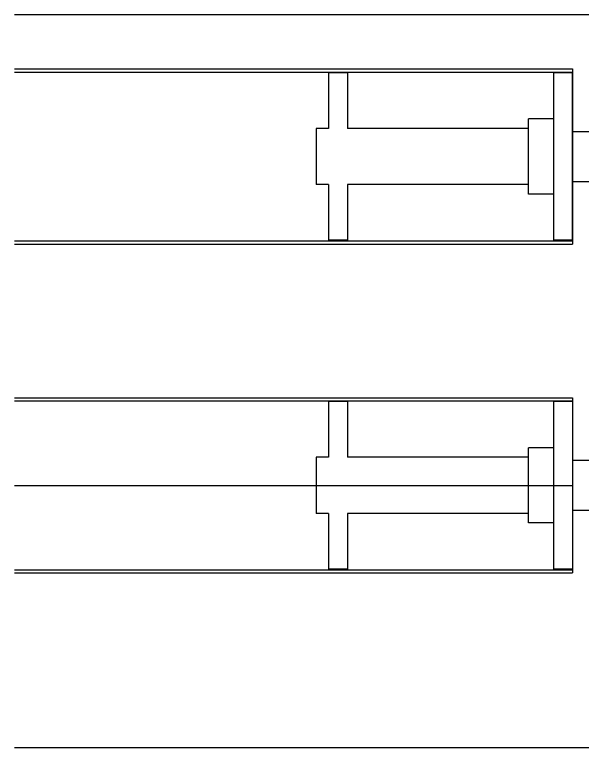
# Model space of a CAD drawing. Header units: millimetres. Extents: x 150937 to 394412, y 327166 to 584759.
# Drawn here: x 218956 to 219410, y 468874 to 469459 of the extents above; entities that cross this region are included whole.
import ezdxf

# ---------------------------------------------------------------- set-up
doc = ezdxf.new("R2010")
doc.units = ezdxf.units.MM

# ---------------------------------------------------------------- blocks, each defined once
blk = doc.blocks.new('shaft_Motor')
for p, q in [((-194.97, 22.5), (-194.97, 67)), ((-179.97, 67), (-194.97, 67)), ((-179.97, 22.5), (-179.97, 67)), ((-15, -67), (-15, 67)), ((0, 67), (-15, 67)), ((0, 67), (0, -67)), ((0, -67), (0, 67)), ((-15, 30), (-35, 30)), ((-35, 30), (-35, -30)), ((-194.97, 22.5), (-204.97, 22.5)), ((-204.97, -22.5), (-204.97, 22.5)), ((-35, 22.5), (-179.97, 22.5)), ((0, 20), (90, 20)), ((90, 20), (90, -20)), ((90, 17.5), (150.35, 17.5)), ((150.35, 17.5), (150.35, 15)), ((150.35, 15), (235.35, 15)), ((150.35, 15), (235.35, 15)), ((150.35, 15), (235.35, 15)), ((235.35, 15), (235.35, -15)), ((235.35, 4), (154.35, 4)), ((235.35, 4), (154.35, 4)), ((235.35, -4), (154.35, -4)), ((90, -17.5), (150.35, -17.5)), ((150.35, -15), (235.35, -15)), ((150.35, -15), (150.35, -17.5)), ((-194.97, -22.5), (-204.97, -22.5)), ((-194.97, -67), (-194.97, -22.5)), ((-35, -22.5), (-179.97, -22.5)), ((-179.97, -67), (-179.97, -22.5)), ((0, -20), (90, -20)), ((-15, -30), (-35, -30)), ((-179.97, -67), (-194.97, -67)), ((0, -67), (-15, -67))]:
    blk.add_line(p, q)
blk.add_arc((154.35, 0), 4, 90, 270)
blk = doc.blocks.new('bearing_shart')
for p, q in [((-194.97, 22.5), (-194.97, 67)), ((-179.97, 67), (-194.97, 67)), ((-179.97, 22.5), (-179.97, 67)), ((-15, -67), (-15, 67)), ((0, 67), (-15, 67)), ((0, -67), (0, 67)), ((-15, 30), (-35, 30)), ((-35, 30), (-35, -30)), ((-194.97, 22.5), (-204.97, 22.5)), ((-204.97, -22.5), (-204.97, 22.5)), ((-35, 22.5), (-179.97, 22.5)), ((68.35, 20), (0, 20)), ((68.35, 20), (68.35, 17.5)), ((108.25, 17.5), (68.35, 17.5)), ((108.25, 17.5), (108.25, -17.5)), ((108.25, -17.5), (68.35, -17.5)), ((68.35, -17.5), (68.35, -20)), ((-194.97, -22.5), (-204.97, -22.5)), ((-194.97, -67), (-194.97, -22.5)), ((-35, -22.5), (-179.97, -22.5)), ((-179.97, -67), (-179.97, -22.5)), ((68.35, -20), (0, -20)), ((-15, -30), (-35, -30)), ((-179.97, -67), (-194.97, -67)), ((0, -67), (-15, -67))]:
    blk.add_line(p, q)
blk = doc.blocks.new('C-3 UP RIGHT')
for p, q in [((-501.68, 0), (294.446, 0)), ((-501.68, -43.441), (-55.554, -43.441)), ((-501.68, -45.941), (-55.554, -45.941)), ((-55.554, -43.441), (-55.554, -183.441)), ((-501.68, -180.941), (-55.554, -180.941)), ((-501.68, -183.441), (-55.554, -183.441)), ((-501.68, -306.441), (-55.554, -306.441)), ((-501.68, -308.941), (-55.554, -308.941)), ((-55.554, -306.441), (-55.554, -446.441)), ((-501.68, -376.441), (-55.554, -376.441)), ((-501.68, -443.941), (-55.554, -443.941)), ((-501.68, -446.441), (-55.554, -446.441)), ((-501.68, -585.96), (294.446, -585.96))]:
    blk.add_line(p, q)
at = {"xscale": -1, "rotation": 180}
for name, p in [('shaft_Motor', (-55.554, -113.441)), ('bearing_shart', (-55.554, -376.441))]:
    blk.add_blockref(name, p, dxfattribs=at)

msp = doc.modelspace()

# ---------------------------------------------------------------- block references
msp.add_blockref('C-3 UP RIGHT', (219457.62, 469459.497))

doc.saveas('drawing.dxf')
